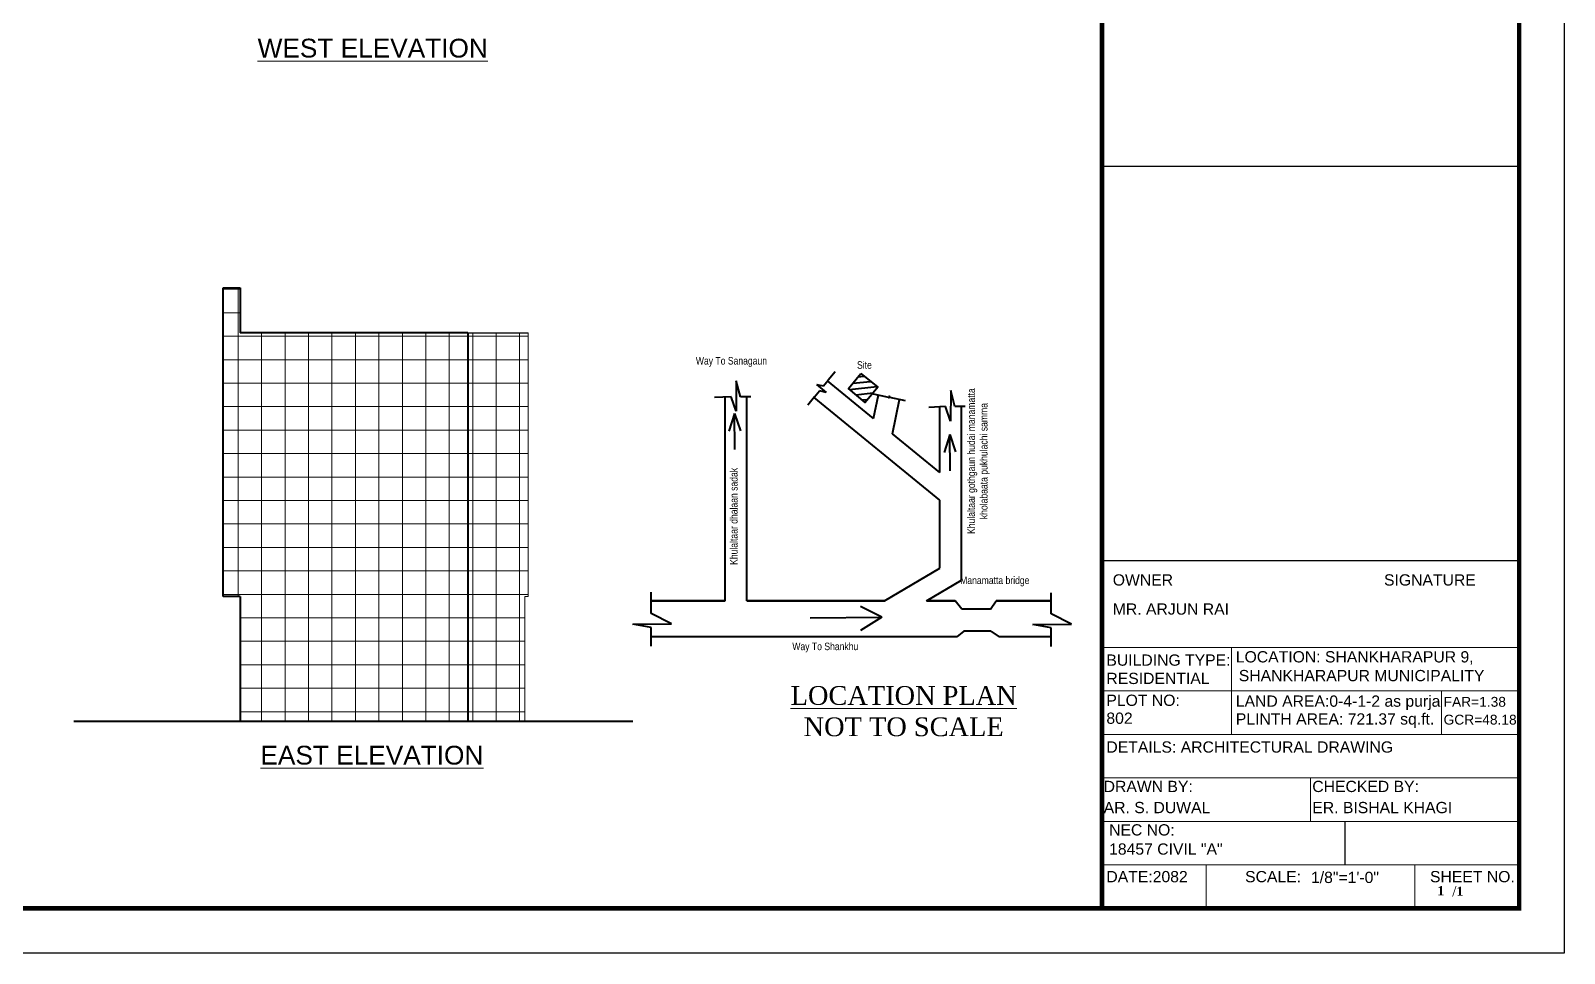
# Model space of a CAD drawing. Header units: inches. Extents: x 136316 to 139491, y -21083 to -17511.
# Drawn here: x 137857 to 139491, y -21083 to -20100 of the extents above; entities that cross this region are included whole.
import ezdxf

# ---------------------------------------------------------------- set-up
doc = ezdxf.new("R2010")
doc.units = ezdxf.units.IN
doc.header["$LTSCALE"] = 0.5
doc.header["$MEASUREMENT"] = 0
doc.layers.add('A-Wall', color=7, linetype='Continuous')
for name, color, linetype, lineweight in [('Annotate-Bold.w', 187, 'Continuous', 18), ('HACTH', 253, 'Continuous', 9), ('hatch', 9, 'Continuous', 5), ('PARAPET', 50, 'Continuous', 13), ('TEXT', 220, 'Continuous', 9), ('Text 0.200', 122, 'Continuous', 20), ('Text-100.w', 254, 'Continuous', 9), ('wall', 1, 'Continuous', 40), ('wall light', 6, 'Continuous', 25)]:
    doc.layers.add(name, color=color, linetype=linetype, lineweight=lineweight)
doc.styles.add('arial', font='arial.ttf')
doc.styles.add('ordinary', font='arial.ttf')
doc.styles.get("Standard").update_dxf_attribs({"font": 'arial.ttf'})
pattern_1 = [(90, (-482821.87, 459549.91), (-25, 0), []), (180, (-482821.87, 459549.91), (-4e-15, -25), [])]

msp = doc.modelspace()

# ---------------------------------------------------------------- hatches: boundary and pattern name
at = {"layer": 'HACTH'}
h = msp.add_hatch(dxfattribs=at)
h.set_pattern_fill('ANSI37', color=256, scale=200, angle=45)
h.set_pattern_definition(pattern_1)
h.paths.add_polyline_path([(138062.3, -20702.5), (138080.3, -20702.5), (138080.3, -20835.5), (138323.1, -20835.5), (138323.1, -20421.5), (138080.3, -20421.5), (138080.3, -20373.5), (138062.3, -20373.5)])
at = {"layer": 'hatch'}
h = msp.add_hatch(dxfattribs=at)
h.set_pattern_fill('ANSI37', color=256, scale=200, angle=45)
h.set_pattern_definition(pattern_1)
h.paths.add_polyline_path([(138323.1, -20835.5), (138383.7, -20835.5), (138383.7, -20702.5), (138387.1, -20702.5), (138387.1, -20421.5), (138323.1, -20421.5)])
at = {"layer": 'wall'}
h = msp.add_hatch(dxfattribs=at)
h.set_pattern_fill('ANSI31', color=256, scale=50, angle=-39.2058)
h.set_pattern_definition([(5.7941973, (1389.1584, 472.551), (-0.63097212, 6.21806836), [])])
h.paths.add_polyline_path([(138741.5, -20464.7), (138728.4, -20480.8), (138746.4, -20495.5), (138759.6, -20479.4)])

# ---------------------------------------------------------------- linework, layer by layer
for p, q in [((138998.6, -20243.7), (139443.2, -20243.7)), ((138998.6, -20664), (139443.2, -20664))]:
    msp.add_line(p, q)
msp.add_lwpolyline([(136316.4, -21082.5), (136316.4, -18837.5), (139491.2, -18837.5), (139491.2, -21082.5)], close=True)
at = {"const_width": 4.8}
msp.add_lwpolyline([(139443.2, -21034.5), (139443.2, -18885.5), (136460.4, -18885.5), (136460.4, -21034.5)], close=True, dxfattribs=at)
msp.add_lwpolyline([(138998.6, -21034.5), (138998.6, -18885.5)], dxfattribs=at)
at = {"layer": 'A-Wall', "ltscale": 50}
msp.add_line((139257.2, -20941.9), (139257.2, -20988.2), dxfattribs=at)
at = {"layer": 'PARAPET'}
for p, q in [((138387.1, -20702.5), (138387.1, -20421.5)), ((138383.7, -20835.5), (138383.7, -20702.5)), ((138383.7, -20702.5), (138387.1, -20702.5))]:
    msp.add_line(p, q, dxfattribs=at)
at = {"layer": 'TEXT'}
for p, q in [((138998.6, -20756.6), (139443.2, -20756.6)), ((139136.5, -20756.6), (139136.5, -20849.2)), ((138998.6, -20802.9), (139443.2, -20802.9)), ((139360.3, -20802.9), (139360.3, -20849.3)), ((138998.6, -20849.2), (139443.2, -20849.2)), ((138998.6, -20895.6), (139443.2, -20895.6)), ((139220.9, -20895.6), (139220.9, -20941.9)), ((138998.6, -20941.9), (139443.2, -20941.9)), ((138998.6, -20988.2), (139443.2, -20988.2)), ((139109.7, -21034.5), (139109.7, -20988.2)), ((139332.1, -21034.5), (139332.1, -20988.2))]:
    msp.add_line(p, q, dxfattribs=at)
at = {"layer": 'wall'}
for p, q in [((138062.3, -20702.5), (138062.3, -20373.5)), ((138062.3, -20373.5), (138080.3, -20373.5)), ((138080.3, -20373.5), (138080.3, -20421.5)), ((138323.1, -20421.5), (138080.3, -20421.5)), ((138323.1, -20421.5), (138323.1, -20835.5)), ((138609, -20472.4), (138608.7, -20505)), ((138613.3, -20489.6), (138609, -20472.4)), ((138701.9, -20477.9), (138706.9, -20471.8)), ((138755.3, -20512.6), (138706.3, -20472.6)), ((138714.2, -20462.9), (138706.9, -20471.8)), ((138603.4, -20489.6), (138585.6, -20490.5)), ((138597.2, -20707.1), (138597.2, -20489.6)), ((138608.7, -20505), (138603.4, -20489.6)), ((138624.3, -20489.6), (138613.3, -20489.6)), ((138620.2, -20707.1), (138620.2, -20489.6)), ((138692.4, -20489.6), (138685.2, -20498.5)), ((138825.8, -20599.7), (138691.8, -20490.4)), ((138692.4, -20489.6), (138697.6, -20483.3)), ((138694.5, -20476.5), (138704.8, -20484.9)), ((138694.5, -20476.5), (138701.9, -20477.9)), ((138704.8, -20484.9), (138697.6, -20483.3)), ((138755.3, -20512.6), (138760.6, -20487.6)), ((138837.6, -20482.8), (138837.3, -20515.5)), ((138841.9, -20500), (138837.6, -20482.8)), ((138607.1, -20507.4), (138601, -20526.3)), ((138607.5, -20545.9), (138607.1, -20507.4)), ((138607.1, -20507.4), (138613.5, -20525.7)), ((138775.3, -20528.9), (138783, -20492.3)), ((138832, -20500), (138814.2, -20501)), ((138825.8, -20570.1), (138825.8, -20500.4)), ((138837.3, -20515.5), (138832, -20500)), ((138852.9, -20500), (138841.9, -20500)), ((138848.8, -20685), (138848.8, -20500.4)), ((138825.8, -20570.1), (138775.3, -20528.9)), ((138836.4, -20529.8), (138830.3, -20548.8)), ((138836.8, -20568.3), (138836.4, -20529.8)), ((138836.4, -20529.8), (138842.7, -20548.1)), ((138825.8, -20672), (138825.8, -20599.7)), ((138766.9, -20707.1), (138825.8, -20672)), ((138811.7, -20707.1), (138848.8, -20685)), ((138080.3, -20702.5), (138062.3, -20702.5)), ((138080.3, -20702.5), (138080.3, -20835.5)), ((138518.2, -20720.5), (138518.1, -20697.9)), ((138944.6, -20720.9), (138944.4, -20698.3)), ((138518.1, -20707.1), (138597.2, -20707.1)), ((138597.2, -20707.1), (138518.1, -20707.1)), ((138620.2, -20707.1), (138766.9, -20707.1)), ((138766.9, -20707.1), (138620.2, -20707.1)), ((138763.9, -20724.4), (138741.4, -20713)), ((138811.7, -20707.1), (138842.2, -20707.1)), ((138842.2, -20707.1), (138811.7, -20707.1)), ((138849.3, -20716), (138842.2, -20707.1)), ((138880, -20716), (138849.3, -20716)), ((138880, -20716), (138886, -20707.1)), ((138886, -20707.1), (138944.5, -20707.1)), ((138944.5, -20707.1), (138886, -20707.1)), ((138498.6, -20731.8), (138539.9, -20731.4)), ((138518.2, -20735.5), (138498.6, -20731.8)), ((138539.9, -20731.4), (138518.2, -20720.5)), ((138518.2, -20755.1), (138518.2, -20735.5)), ((138687.7, -20725.1), (138763.9, -20724.4)), ((138763.9, -20724.4), (138741.4, -20738.6)), ((138925, -20732.2), (138966.2, -20731.8)), ((138944.6, -20735.9), (138925, -20732.2)), ((138966.2, -20731.8), (138944.6, -20720.9)), ((138944.6, -20755.5), (138944.6, -20735.9)), ((138844, -20745.3), (138518.2, -20745.3)), ((138851.4, -20739.2), (138844, -20745.3)), ((138880.3, -20739.2), (138851.4, -20739.2)), ((138880.3, -20739.2), (138889.2, -20745.3)), ((138944.6, -20745.3), (138889.2, -20745.3)), ((138498.6, -20835.5), (137903, -20835.5))]:
    msp.add_line(p, q, dxfattribs=at)
msp.add_lwpolyline([(138741.5, -20464.7), (138759.6, -20479.4), (138746.4, -20495.5), (138728.4, -20480.8)], close=True, dxfattribs=at)
msp.add_lwpolyline([(138754.7, -20486.3), (138771.3, -20489.8), (138771.6, -20490.8), (138772, -20489), (138772.3, -20490), (138788.9, -20493.6)], dxfattribs=at)
at = {"layer": 'wall light'}
msp.add_line((138323.1, -20421.5), (138387.1, -20421.5), dxfattribs=at)

# ---------------------------------------------------------------- texts
at = {"insert": (139332.1, -20997.3), "char_height": 6.5423, "width": 86.843, "attachment_point": 1}
msp.add_mtext('\\A1;{\\fTimes New Roman|b1|i0|c0|p18;\\H1.2367x;\\P\\pi29.76545;\\H0.80859x;    \\fBookman Old Style|b0|i0|c0|p18;\\H1.6907x;/\\fBookman Old Style|b1|i0|c0|p18;\\H0.86414x;1\\fArial|b1|i0|c0|p34;\\H1.2047x; \\H0.8998x;   }', dxfattribs=at)
at = {"layer": 'Annotate-Bold.w', "ltscale": 0.005, "char_height": 7.996, "attachment_point": 2, "style": 'arial'}
for s, insert, width in [('{\\fArial Narrow|b0|i0|c0|p34;Way To Sanagaun}', (138603.8, -20447.2), 195.518), ('{\\fArial Narrow|b0|i0|c0|p34;Site}', (138745.5, -20451.7), 82.628), ('{\\fArial Narrow|b0|i0|c0|p34;Manamatta bridge}', (138884.4, -20681.1), 82.628), ('{\\fArial Narrow|b0|i0|c0|p34;Way To Shankhu}', (138703.8, -20751.5), 132.071)]:
    msp.add_mtext(s, dxfattribs=dict(at, insert=insert, width=width))
at = {"layer": 'Annotate-Bold.w', "ltscale": 0.005, "char_height": 7.996, "attachment_point": 2, "rotation": 90, "style": 'arial'}
for s, insert, width in [('{\\fArial Narrow|b0|i0|c0|p34;Khulaltaar gothgaun hudai manamatta \\Pkholabaata pukhulachi samma}', (138855.3, -20558.1), 202.827), ('{\\fArial Narrow|b0|i0|c0|p34;Khulaltaar dhalaan sadak}', (138602.3, -20617), 133.213)]:
    msp.add_mtext(s, dxfattribs=dict(at, insert=insert, width=width))
at = {"layer": 'TEXT', "style": 'ordinary'}
for s, height, p in [('OWNER', 12, (139010.1, -20690.7)), ('SIGNATURE', 12, (139299.1, -20690.7)), ('MR. ARJUN RAI', 12, (139010.1, -20721.7)), ('BUILDING TYPE:  ', 12, (139003.3, -20776.1)), ('LOCATION: SHANKHARAPUR 9,', 12, (139141.2, -20772.6)), ('RESIDENTIAL', 12, (139003.3, -20795.6)), ('SHANKHARAPUR MUNICIPALITY', 12, (139144.4, -20792.6)), ('PLOT NO: ', 12, (139003.3, -20818.9)), ('LAND AREA:0-4-1-2 as purja', 12, (139141.2, -20819.8)), ('FAR=1.38', 10.5, (139362.6, -20819.8)), ('802', 12, (139003.3, -20838)), ('PLINTH AREA: 721.37 sq.ft.', 12, (139141.2, -20838.8)), ('GCR=48.18', 10.5, (139362.6, -20838.8)), ('DETAILS: ARCHITECTURAL DRAWING ', 12, (139003.3, -20868.7)), ('DRAWN BY:', 12, (139000.4, -20910.7)), ('CHECKED BY: ', 12, (139222.7, -20910.7)), ('AR. S. DUWAL', 12, (139000.4, -20933.2)), ('ER. BISHAL KHAGI', 12, (139222.7, -20933.2)), ('NEC NO:', 12, (139006.2, -20957)), ('18457 CIVIL "A"', 12, (139006.2, -20977.4)), ('DATE:2082', 12, (139003.3, -21006.8)), ('SCALE:', 12, (139151.1, -21006.8)), ('SHEET NO.', 12, (139348.1, -21006.8))]:
    msp.add_text(s, height=height, dxfattribs=at).set_placement(p)
msp.add_attdef('1/8"=1\'-0"', (139221.3, -21007.6), 'SCALE', height=12, dxfattribs=at)
at = {"layer": 'Text 0.200', "ltscale": 10, "insert": (139359.6, -21010.9), "char_height": 9.93, "width": 19.482, "attachment_point": 2}
msp.add_mtext('{\\fBookman Old Style|b1|i0|c0|p18;1}', dxfattribs=at)
at = {"layer": 'Text-100.w', "char_height": 20, "attachment_point": 2, "style": 'arial'}
for s, insert in [('{\\LWEST ELEVATION}', (138221.6, -20108.1)), ('{\\LEAST ELEVATION}', (138220.7, -20861.4))]:
    msp.add_mtext_dynamic_manual_height_columns(s, width=940.971, gutter_width=100, heights=[0], dxfattribs=dict(at, insert=insert))
at = {"layer": 'Text-100.w', "insert": (138787.3, -20797.8), "char_height": 20, "width": 940.971, "attachment_point": 2, "style": 'arial'}
msp.add_mtext('{\\fTimes New Roman|b0|i0|c0|p18;\\LLOCATION PLAN\\P\\lNOT TO SCALE}', dxfattribs=at)

doc.saveas('drawing.dxf')
